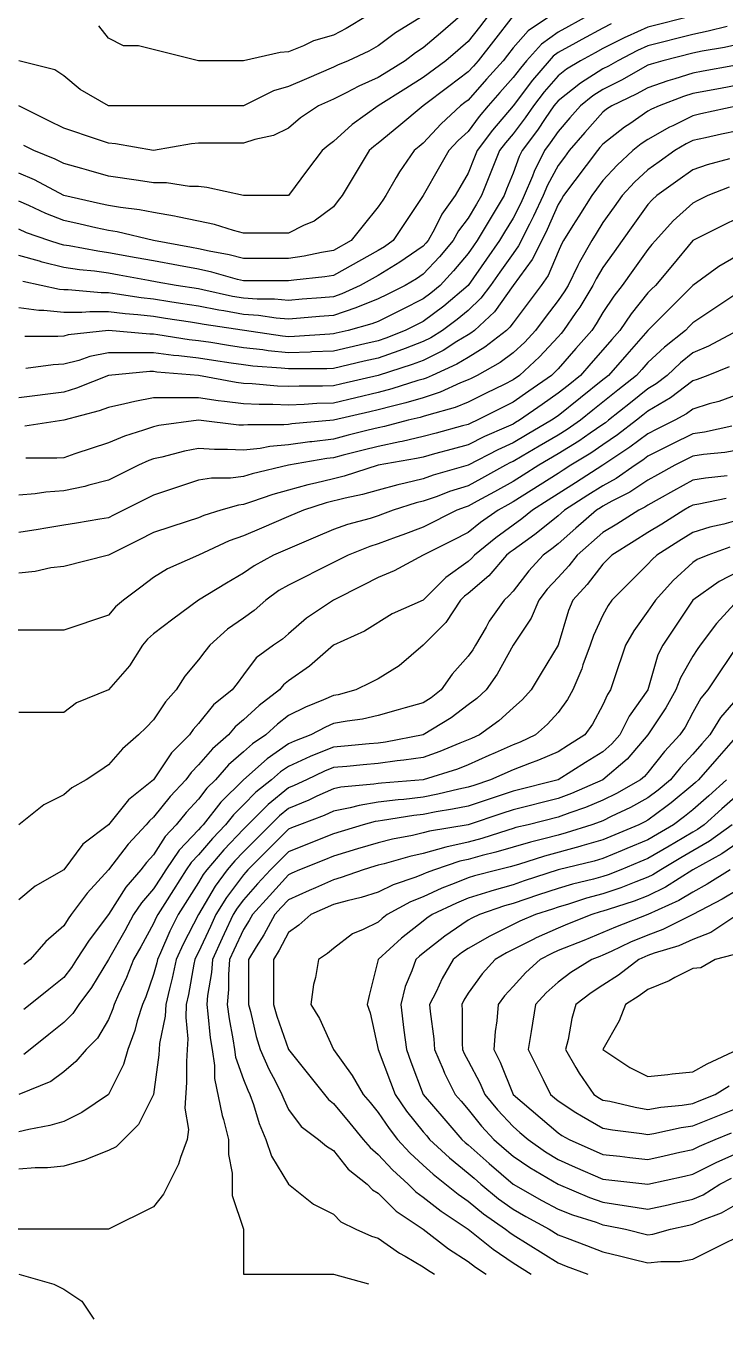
# Model space of a CAD drawing. Header units: inches. Extents: x 794995 to 811195, y 2485918 to 2508058.
# Drawn here: x 809820 to 810287, y 2500408 to 2501272 of the extents above; entities that cross this region are included whole.
import ezdxf

# ---------------------------------------------------------------- set-up
doc = ezdxf.new("R2010")
doc.units = ezdxf.units.IN
doc.header["$MEASUREMENT"] = 0
doc.layers.add('contour', color=7, linetype='Continuous')

msp = doc.modelspace()

# ---------------------------------------------------------------- linework, layer by layer
at = {"layer": 'contour'}
for points in [[(810195.16, 2501278.36), (810182.22, 2501271.3), (810175.16, 2501267.45), (810164.11, 2501259.41), (810154.16, 2501248.36), (810150.02, 2501243.5), (810145.16, 2501237.11), (810136.34, 2501227.18), (810128.49, 2501218.36), (810122.43, 2501211.09), (810115.16, 2501201.22), (810108.49, 2501195.03), (810102.3, 2501188.36), (810096.07, 2501177.45), (810085.16, 2501158.36), (810073.16, 2501140.36), (810065.16, 2501128.36), (810059.3, 2501124.22), (810055.16, 2501121.69), (810025.16, 2501105.03), (810019.44, 2501104.08), (809998.69, 2501101.89), (809995.16, 2501101.36), (809965.16, 2501101.36), (809961.16, 2501102.36), (809944.05, 2501107.25), (809935.16, 2501109.27), (809921.83, 2501111.69), (809905.16, 2501114.72), (809893.62, 2501116.82), (809875.16, 2501120.18), (809867.96, 2501121.16), (809848.69, 2501124.83), (809845.16, 2501125.36), (809842.76, 2501125.96), (809835.16, 2501128.36), (809820.38, 2501133.58), (809815.16, 2501135.86)], [(810170.16, 2501278.36), (810155.16, 2501268.36), (810145.16, 2501256.93), (810141.41, 2501252.11), (810138.49, 2501248.36), (810127.51, 2501236.01), (810115.16, 2501222.11), (810113.02, 2501220.5), (810110.16, 2501218.36), (810097.16, 2501206.36), (810085.16, 2501193.36), (810082.43, 2501191.09), (810079.16, 2501188.36), (810069.28, 2501174.24), (810067.16, 2501170.36), (810060.16, 2501158.36), (810058.16, 2501155.36), (810055.16, 2501150.86), (810045.16, 2501138.36), (810037.16, 2501128.36), (810025.16, 2501121.69), (810017.16, 2501120.36), (810005.59, 2501117.93), (809995.16, 2501116.36), (809965.16, 2501116.36), (809955.56, 2501118.76), (809942.22, 2501121.3), (809935.16, 2501122.91), (809930.54, 2501123.75), (809905.16, 2501128.36), (809880.87, 2501134.08), (809875.16, 2501135.03), (809866.59, 2501136.93), (809856.07, 2501139.27), (809845.16, 2501141.69), (809833.16, 2501146.36), (809821.83, 2501151.69), (809815.16, 2501154.61)], [(810110.16, 2501278.36), (810096.7, 2501266.82), (810085.16, 2501256.93), (810079.94, 2501253.58), (810073.16, 2501248.36), (810062.08, 2501241.44), (810055.16, 2501237.11), (810042.12, 2501231.4), (810033.73, 2501226.93), (810025.16, 2501222.65), (810015.16, 2501218.36), (810003.16, 2501210.36), (809995.16, 2501203.36), (809985.16, 2501198.36), (809972.66, 2501195.86), (809965.16, 2501193.36), (809935.16, 2501193.36), (809930.54, 2501192.98), (809905.16, 2501188.36), (809879.77, 2501192.98), (809875.16, 2501193.36), (809867.66, 2501195.86), (809845.16, 2501203.36), (809835.16, 2501208.36), (809815.16, 2501218.36)], [(810145.16, 2501278.36), (810132.03, 2501261.49), (810121.83, 2501248.36), (810118.69, 2501244.83), (810115.16, 2501240.86), (810102.3, 2501231.22), (810085.16, 2501218.36), (810068.79, 2501204.72), (810055.16, 2501193.36), (810052.3, 2501191.22), (810049.16, 2501188.36), (810031.16, 2501158.36), (810028.49, 2501155.03), (810025.16, 2501150.86), (810012.3, 2501141.22), (810005.16, 2501138.36), (809995.16, 2501133.36), (809965.16, 2501133.36), (809958.49, 2501135.03), (809945.75, 2501138.95), (809935.16, 2501141.22), (809921.04, 2501144.24), (809919.01, 2501144.52), (809905.16, 2501147.11), (809895.69, 2501148.89), (809883.16, 2501150.36), (809875.16, 2501151.69), (809869.7, 2501152.91), (809845.16, 2501158.36), (809825.59, 2501168.8), (809815.16, 2501173.36)], [(810085.16, 2501278.36), (810066.59, 2501266.93), (810055.16, 2501258.36), (810048.84, 2501254.68), (810035.16, 2501248.36), (810028.02, 2501245.5), (810025.16, 2501244.08), (810007.16, 2501236.36), (809995.16, 2501231.22), (809985.16, 2501228.36), (809965.16, 2501218.36), (809875.16, 2501218.36), (809856.07, 2501229.27), (809845.16, 2501238.36), (809839.16, 2501242.36), (809815.16, 2501248.36)], [(810265.16, 2501278.36), (810235.16, 2501270.86), (810221.31, 2501264.52), (810219.7, 2501263.82), (810205.16, 2501256.54), (810199.87, 2501253.66), (810190.16, 2501248.36), (810180.78, 2501242.74), (810175.16, 2501238.36), (810165.93, 2501227.59), (810158.79, 2501218.36), (810153.27, 2501210.25), (810145.16, 2501199.61), (810140.02, 2501193.5), (810136.16, 2501188.36), (810124.16, 2501158.36), (810120.78, 2501152.74), (810115.16, 2501143.36), (810108.73, 2501134.79), (810105.16, 2501128.36), (810096.07, 2501117.45), (810085.16, 2501105.86), (810080.71, 2501102.81), (810073.16, 2501098.36), (810061.16, 2501092.36), (810055.16, 2501089.36), (810040.16, 2501083.36), (810025.16, 2501078.36), (810015.93, 2501077.59), (810003.34, 2501076.54), (809995.16, 2501075.86), (809986.98, 2501076.54), (809975.16, 2501078.36), (809965.16, 2501079.08), (809952.12, 2501081.4), (809948.71, 2501081.91), (809935.16, 2501084.52), (809923.16, 2501086.36), (809916.07, 2501087.45), (809905.16, 2501089.13), (809896.88, 2501090.09), (809880.87, 2501092.65), (809875.16, 2501093.36), (809870.16, 2501093.36), (809848.16, 2501095.36), (809845.16, 2501095.36), (809842.43, 2501095.63), (809830.16, 2501098.36), (809817.77, 2501100.97)], [(810128.49, 2501278.36), (810122.66, 2501270.86), (810115.16, 2501261.22), (810108.24, 2501255.28), (810100.16, 2501248.36), (810085.16, 2501237.11), (810073.62, 2501229.9), (810055.16, 2501218.36), (810037.79, 2501205.73), (810025.16, 2501194.36), (810021.63, 2501191.89), (810017.66, 2501188.36), (810008.02, 2501175.5), (809995.16, 2501158.36), (809965.16, 2501158.36), (809940.61, 2501163.82), (809935.16, 2501164.36), (809929.16, 2501164.36), (809913.73, 2501166.93), (809905.16, 2501166.93), (809895.16, 2501168.36), (809875.16, 2501171.22), (809861.83, 2501175.03), (809857.16, 2501176.36), (809845.16, 2501179.79), (809839.44, 2501182.65), (809825.16, 2501188.36), (809818.49, 2501191.69)], [(810047.66, 2501278.36), (810033.73, 2501269.79), (810025.16, 2501265.5), (810011.83, 2501261.69), (810005.16, 2501258.36), (809995.16, 2501254.36), (809989.7, 2501253.82), (809965.16, 2501248.36), (809935.16, 2501248.36), (809895.16, 2501258.36), (809885.16, 2501258.36), (809875.16, 2501263.36), (809868.49, 2501271.69)], [(810210.61, 2501272.91), (810205.16, 2501270.18), (810191.04, 2501262.48), (810187.16, 2501260.36), (810175.16, 2501253.82), (810172, 2501251.52), (810169.16, 2501248.36), (810158.13, 2501235.39), (810145.16, 2501218.36), (810131.44, 2501202.08), (810121.16, 2501188.36), (810119.45, 2501184.08), (810115.16, 2501173.36), (810109.7, 2501163.82), (810106.59, 2501158.36), (810097.66, 2501145.86), (810092.66, 2501135.86), (810088.49, 2501128.36), (810086.98, 2501126.54), (810085.16, 2501124.61), (810073.16, 2501116.36), (810069.64, 2501113.88), (810055.16, 2501105.03), (810043.16, 2501098.36), (810030.78, 2501092.74), (810025.16, 2501090.86), (810016.98, 2501090.18), (810004.39, 2501089.13), (809995.16, 2501088.36), (809985.93, 2501089.13), (809974.39, 2501089.13), (809965.16, 2501089.79), (809957.89, 2501091.09), (809938.02, 2501095.5), (809935.16, 2501096.05), (809920.16, 2501098.36), (809907.47, 2501100.67), (809901.83, 2501101.69), (809882.08, 2501105.28), (809875.16, 2501106.54), (809865.69, 2501107.84), (809855.59, 2501108.8), (809845.16, 2501110.36), (809830.76, 2501113.96), (809829.01, 2501114.52), (809815.16, 2501118.36)], [(810288.1, 2501271.3), (810275.5, 2501268.02), (810265.16, 2501265.86), (810235.16, 2501258.36), (810228.3, 2501255.22), (810215.16, 2501248.36), (810208.8, 2501244.72), (810205.16, 2501242.91), (810190.16, 2501233.36), (810175.16, 2501221.69), (810173.62, 2501219.9), (810172.43, 2501218.36), (810166.59, 2501209.79), (810161.44, 2501202.08), (810151.16, 2501188.36), (810149.16, 2501184.36), (810145.16, 2501173.36), (810140.87, 2501162.65), (810139.16, 2501158.36), (810121.16, 2501128.36), (810118.69, 2501124.83), (810115.16, 2501119.79), (810105.48, 2501108.04), (810096.41, 2501098.36), (810090.3, 2501093.22), (810085.16, 2501089.36), (810071.16, 2501082.36), (810067.16, 2501080.36), (810055.16, 2501074.36), (810050.87, 2501072.65), (810035.16, 2501068.36), (810027.03, 2501066.49), (810025.16, 2501066.05), (810022.76, 2501065.96), (809999.3, 2501064.22), (809995.16, 2501064.08), (809991.29, 2501064.49), (809939.03, 2501072.23), (809935.16, 2501072.98), (809929.7, 2501073.82), (809913.16, 2501076.36), (809905.16, 2501077.59), (809894.72, 2501078.8), (809886.27, 2501079.47), (809875.16, 2501080.86), (809862.66, 2501080.86), (809857.16, 2501080.36), (809845.16, 2501080.36), (809831.83, 2501081.69), (809828.49, 2501081.69), (809815.16, 2501083.36)], [(810295.16, 2501259.27), (810286.27, 2501257.25), (810271.47, 2501254.68), (810265.16, 2501253.36), (810245.16, 2501248.36), (810237.38, 2501246.14), (810235.16, 2501245.36), (810228.49, 2501241.69), (810217.89, 2501235.63), (810205.16, 2501229.27), (810198.49, 2501225.03), (810190.16, 2501218.36), (810183.16, 2501210.36), (810175.16, 2501201.22), (810170.02, 2501193.5), (810166.16, 2501188.36), (810159.16, 2501174.36), (810158.02, 2501171.22), (810152.66, 2501158.36), (810150.3, 2501153.22), (810145.16, 2501143.36), (810139.53, 2501133.99), (810136.16, 2501128.36), (810127.51, 2501116.01), (810115.16, 2501098.36), (810098.87, 2501084.65), (810085.16, 2501074.36), (810081.16, 2501072.36), (810073.16, 2501068.36), (810060.3, 2501063.22), (810055.16, 2501061.44), (810046.16, 2501059.36), (810025.16, 2501054.52), (810010.76, 2501053.96), (810009.64, 2501053.88), (809995.16, 2501053.36), (809981.61, 2501054.81), (809978.2, 2501055.32), (809965.16, 2501056.82), (809955.16, 2501058.36), (809943.34, 2501060.18), (809935.16, 2501061.44), (809928.95, 2501062.15), (809908.02, 2501065.5), (809905.16, 2501065.86), (809902.66, 2501065.86), (809875.16, 2501068.36), (809848.16, 2501065.36), (809845.16, 2501064.61), (809841.16, 2501064.36), (809819.16, 2501064.36)], [(810291.83, 2501245.03), (810272.08, 2501241.44), (810265.16, 2501240.18), (810253.16, 2501236.36), (810248.49, 2501235.03), (810235.16, 2501230.36), (810227.42, 2501226.1), (810211.16, 2501218.36), (810207.56, 2501215.96), (810205.16, 2501214.08), (810193.16, 2501200.36), (810182.66, 2501188.36), (810179.45, 2501184.08), (810175.16, 2501178.36), (810168.1, 2501165.42), (810165.16, 2501158.36), (810158.87, 2501144.65), (810156.07, 2501139.27), (810148.8, 2501124.72), (810145.16, 2501119.79), (810136.34, 2501107.18), (810130.16, 2501098.36), (810123.73, 2501089.79), (810115.16, 2501081.69), (810107.89, 2501075.63), (810098.02, 2501068.36), (810090.16, 2501063.36), (810085.16, 2501060.86), (810073.16, 2501056.36), (810068.87, 2501054.65), (810055.16, 2501049.9), (810045.78, 2501047.74), (810025.16, 2501042.98), (810020.71, 2501042.81), (809999.6, 2501042.81), (809995.16, 2501042.65), (809990.36, 2501043.16), (809971.37, 2501044.57), (809965.16, 2501045.28), (809956.98, 2501046.54), (809945.16, 2501048.36), (809935.16, 2501049.9), (809922.12, 2501051.4), (809918.49, 2501051.69), (809905.16, 2501053.36), (809875.16, 2501053.36), (809862.66, 2501050.86), (809855.16, 2501048.36), (809845.16, 2501045.86), (809838.1, 2501045.42), (809819.77, 2501042.98)], [(810295.16, 2501232), (810283.62, 2501229.9), (810265.16, 2501226.54), (810258.95, 2501224.57), (810242.66, 2501218.36), (810237.56, 2501215.96), (810235.16, 2501214.61), (810223.16, 2501206.36), (810219.56, 2501203.96), (810205.16, 2501192.65), (810203.16, 2501190.36), (810201.41, 2501188.36), (810178.91, 2501158.36), (810177.47, 2501156.05), (810175.16, 2501152.36), (810167.89, 2501135.63), (810164.25, 2501128.36), (810157.89, 2501115.63), (810145.16, 2501098.36), (810132.74, 2501080.77), (810119.45, 2501068.36), (810117.03, 2501066.49), (810115.16, 2501065.36), (810107.66, 2501060.86), (810098.49, 2501055.03), (810085.16, 2501048.36), (810077.89, 2501045.63), (810055.16, 2501038.36), (810030.78, 2501032.74), (810025.16, 2501031.44), (810017.96, 2501031.16), (810002.36, 2501031.16), (809995.16, 2501030.86), (809987.96, 2501031.16), (809970.87, 2501032.65), (809965.16, 2501032.91), (809960.36, 2501033.56), (809935.16, 2501038.36), (809907.38, 2501040.58), (809905.16, 2501040.86), (809902.66, 2501040.86), (809875.16, 2501038.36), (809853.73, 2501029.79), (809845.16, 2501027.11), (809815.16, 2501023.36)], [(810295.16, 2501218.36), (810270.61, 2501212.91), (810265.16, 2501211.69), (810251.83, 2501205.03), (810249.56, 2501203.96), (810235.16, 2501195.86), (810230.71, 2501192.81), (810225.16, 2501188.36), (810214.76, 2501178.76), (810205.16, 2501168.36), (810200.87, 2501162.65), (810197.66, 2501158.36), (810189.01, 2501144.52), (810185.16, 2501138.36), (810178.91, 2501128.36), (810177.56, 2501125.96), (810175.16, 2501120.86), (810168.49, 2501105.03), (810163.91, 2501098.36), (810155.87, 2501087.65), (810145.16, 2501073.36), (810143.09, 2501070.43), (810140.87, 2501068.36), (810126.41, 2501057.11), (810115.16, 2501050.36), (810107.66, 2501045.86), (810091.16, 2501038.36), (810087.03, 2501036.49), (810085.16, 2501035.86), (810081.63, 2501034.83), (810064.25, 2501029.27), (810055.16, 2501026.82), (810025.16, 2501019.9), (810014.05, 2501019.47), (810005.59, 2501018.8), (809995.16, 2501018.36), (809984.72, 2501018.8), (809975.59, 2501018.8), (809965.16, 2501019.27), (809952.53, 2501020.99), (809948.2, 2501021.4), (809935.16, 2501023.36), (809905.16, 2501023.36), (809892.53, 2501020.99), (809886.07, 2501019.27), (809875.16, 2501016.93), (809868.84, 2501014.68), (809845.16, 2501008.36), (809819.16, 2501004.36)], [(810295.16, 2501201.69), (810284.25, 2501199.27), (810273.73, 2501196.93), (810265.16, 2501195.03), (810260.71, 2501192.81), (810253.16, 2501188.36), (810242.66, 2501180.86), (810235.16, 2501175.5), (810226.27, 2501167.25), (810218.02, 2501158.36), (810212.66, 2501150.86), (810205.16, 2501140.36), (810200.54, 2501132.98), (810197.66, 2501128.36), (810189.56, 2501113.96), (810188.49, 2501111.69), (810181.83, 2501098.36), (810179.3, 2501094.22), (810175.16, 2501088.36), (810166.59, 2501076.93), (810160.16, 2501068.36), (810152.9, 2501060.62), (810145.16, 2501053.36), (810136.59, 2501046.93), (810121.16, 2501038.36), (810117.16, 2501036.36), (810115.16, 2501035.36), (810110.16, 2501033.36), (810096.41, 2501027.11), (810085.16, 2501023.36), (810073.55, 2501019.97), (810064.63, 2501017.84), (810055.16, 2501015.28), (810049.53, 2501013.99), (810025.16, 2501008.36), (809997.56, 2501005.96), (809995.16, 2501005.63), (809992.16, 2501005.36), (809968.16, 2501005.36), (809965.16, 2501005.03), (809962, 2501005.2), (809935.16, 2501008.36), (809908.69, 2501004.83), (809905.16, 2501004.08), (809898.49, 2501001.69), (809885.75, 2500997.77), (809875.16, 2500993.36), (809852.66, 2500985.86), (809845.16, 2500983.36), (809840.54, 2500982.98), (809819.77, 2500982.98)], [(810289.7, 2501182.91), (810274.63, 2501178.89), (810265.16, 2501175.5), (810255.16, 2501168.36), (810241.16, 2501158.36), (810238.02, 2501155.5), (810235.16, 2501152.36), (810225.16, 2501138.36), (810218.02, 2501128.36), (810212.66, 2501120.86), (810205.16, 2501110.36), (810200.71, 2501102.81), (810198.49, 2501098.36), (810189.64, 2501083.88), (810187.16, 2501080.36), (810178.91, 2501068.36), (810177.16, 2501066.36), (810175.16, 2501064.08), (810162.74, 2501050.77), (810149.45, 2501038.36), (810145.16, 2501035.36), (810139.16, 2501032.36), (810127.16, 2501026.36), (810115.16, 2501020.36), (810106.59, 2501016.93), (810088.91, 2501012.11), (810085.16, 2501010.86), (810083.22, 2501010.3), (810075.16, 2501008.36), (810059.3, 2501004.22), (810055.16, 2501003.36), (810048.49, 2501001.69), (810035.16, 2500998.36), (810025.16, 2500995.86), (810010.87, 2500994.08), (810009.56, 2500993.96), (809995.16, 2500992), (809982.66, 2500990.86), (809976.41, 2500989.61), (809965.16, 2500988.36), (809954.57, 2500988.95), (809945.75, 2500988.95), (809935.16, 2500989.61), (809925.69, 2500987.84), (809910.61, 2500983.82), (809905.16, 2500982.65), (809902, 2500981.52), (809895.16, 2500978.36), (809881.83, 2500971.69), (809875.16, 2500968.36), (809861.83, 2500965.03), (809859.28, 2500964.24), (809845.16, 2500961.22), (809833.16, 2500960.36), (809826.07, 2500959.27), (809815.16, 2500958.36)], [(810289.44, 2501164.08), (810275.16, 2501158.36), (810268.49, 2501155.03), (810265.16, 2501153.36), (810252.12, 2501141.4), (810240.16, 2501128.36), (810237.89, 2501125.63), (810235.16, 2501122.36), (810225.16, 2501108.36), (810218.02, 2501098.36), (810212.36, 2501091.16), (810205.16, 2501080.36), (810200.71, 2501072.81), (810197.66, 2501068.36), (810187.16, 2501056.36), (810175.16, 2501042.65), (810173.09, 2501040.43), (810170.87, 2501038.36), (810155.75, 2501027.77), (810145.16, 2501020.36), (810121.16, 2501008.36), (810116.98, 2501006.54), (810115.16, 2501005.63), (810111.41, 2501004.61), (810093.73, 2500999.79), (810085.16, 2500997.45), (810071.04, 2500994.24), (810069.64, 2500993.88), (810055.16, 2500990.86), (810045.16, 2500988.36), (810031.83, 2500985.03), (810025.16, 2500983.36), (810020.71, 2500982.81), (809995.16, 2500978.36), (809970.87, 2500972.65), (809965.16, 2500970.86), (809956.59, 2500969.79), (809943.73, 2500969.79), (809935.16, 2500968.36), (809905.16, 2500958.36), (809898.49, 2500955.03), (809885.16, 2500948.36), (809878.49, 2500945.03), (809875.16, 2500943.36), (809869.16, 2500942.36), (809853.73, 2500939.79), (809845.16, 2500938.36), (809833.16, 2500936.36), (809828.02, 2500935.5), (809815.16, 2500933.36)], [(810295.16, 2501143.36), (810285.16, 2501138.36), (810265.16, 2501128.36), (810251.52, 2501112), (810240.16, 2501098.36), (810237.66, 2501095.86), (810235.16, 2501093.36), (810224.05, 2501079.47), (810216.41, 2501068.36), (810211.16, 2501062.36), (810205.16, 2501055.5), (810197.16, 2501046.36), (810190.16, 2501038.36), (810181.83, 2501031.69), (810175.16, 2501026.36), (810164.57, 2501018.95), (810149.45, 2501008.36), (810146.74, 2501006.78), (810145.16, 2501005.86), (810140.54, 2501003.75), (810126.07, 2500997.45), (810115.16, 2500992), (810104.45, 2500989.08), (810092.66, 2500985.86), (810085.16, 2500983.82), (810080.71, 2500982.81), (810055.16, 2500978.36), (810032.36, 2500971.16), (810025.16, 2500969.36), (810013.16, 2500966.36), (810008.2, 2500965.32), (809995.16, 2500961.69), (809984.72, 2500958.8), (809970.61, 2500953.82), (809965.16, 2500952.11), (809961.83, 2500951.69), (809950.16, 2500948.36), (809938.69, 2500944.83), (809935.16, 2500943.36), (809927.66, 2500940.86), (809905.16, 2500933.36), (809895.16, 2500928.36), (809875.16, 2500918.36), (809845.16, 2500910.86), (809836.59, 2500909.79), (809826.07, 2500907.45), (809815.16, 2500906.36)], [(810295.16, 2501118.36), (810282.53, 2501110.99), (810265.16, 2501098.36), (810235.16, 2501068.36), (810221.16, 2501052.36), (810208.91, 2501038.36), (810206.83, 2501036.69), (810205.16, 2501035.36), (810175.16, 2501011.36), (810170.87, 2501008.36), (810154.63, 2500998.89), (810145.16, 2500993.36), (810134.87, 2500988.65), (810115.16, 2500978.36), (810091.83, 2500971.69), (810085.16, 2500969.36), (810073.16, 2500966.36), (810068.2, 2500965.32), (810055.16, 2500961.69), (810044.72, 2500958.8), (810033.16, 2500956.36), (810020.36, 2500953.16), (810005.16, 2500948.36), (809995.16, 2500944.08), (809977.16, 2500936.36), (809965.16, 2500931.22), (809955.69, 2500927.84), (809935.16, 2500918.36), (809914.39, 2500909.13), (809905.16, 2500903.36), (809896.59, 2500896.93), (809885.16, 2500888.36), (809879.77, 2500883.75), (809875.16, 2500878.36), (809845.16, 2500868.36), (809805.16, 2500868.36)], [(810295.16, 2501093.36), (810265.16, 2501073.36), (810262.66, 2501070.86), (810260.16, 2501068.36), (810246.27, 2501057.25), (810235.16, 2501046.93), (810231.16, 2501042.36), (810227.66, 2501038.36), (810215.16, 2501028.36), (810205.16, 2501020.36), (810198.49, 2501015.03), (810190.16, 2501008.36), (810181.31, 2501002.21), (810175.16, 2500998.36), (810162.53, 2500990.99), (810151.16, 2500984.36), (810145.16, 2500980.86), (810143.45, 2500980.08), (810140.16, 2500978.36), (810123.98, 2500969.54), (810115.16, 2500964.72), (810102.74, 2500960.77), (810094.39, 2500957.59), (810085.16, 2500954.36), (810080.36, 2500953.16), (810065.16, 2500948.36), (810057.89, 2500945.63), (810055.16, 2500944.61), (810049.7, 2500942.91), (810034.63, 2500938.89), (810025.16, 2500935.5), (810013.16, 2500930.36), (809985.16, 2500918.36), (809972.22, 2500911.3), (809965.16, 2500906.36), (809953.91, 2500899.61), (809935.16, 2500888.36), (809918.02, 2500875.5), (809905.16, 2500865.86), (809901.16, 2500862.36), (809897.66, 2500858.36), (809889.01, 2500844.52), (809875.16, 2500828.36), (809853.73, 2500819.79), (809845.16, 2500813.36), (809815.16, 2500813.36)], [(810295.16, 2501068.36), (810275.59, 2501057.93), (810265.16, 2501053.36), (810256.88, 2501046.64), (810248.02, 2501038.36), (810240.78, 2501032.74), (810235.16, 2501029.36), (810223.49, 2501020.03), (810208.91, 2501008.36), (810206.78, 2501006.74), (810205.16, 2501005.63), (810196.59, 2500999.79), (810189.01, 2500994.52), (810175.16, 2500985.86), (810162.3, 2500978.36), (810151.83, 2500971.69), (810145.16, 2500967.45), (810132.81, 2500960.71), (810121.16, 2500954.36), (810115.16, 2500951.09), (810113.09, 2500950.43), (810107.66, 2500948.36), (810085.16, 2500937.11), (810071.52, 2500932), (810067.16, 2500930.36), (810055.16, 2500925.86), (810049.44, 2500924.08), (810035.16, 2500918.36), (810028.49, 2500915.03), (810025.16, 2500913.36), (809995.16, 2500898.36), (809988.84, 2500894.68), (809980.16, 2500888.36), (809972.22, 2500881.3), (809965.16, 2500876.36), (809954.57, 2500868.95), (809942.66, 2500858.36), (809939.45, 2500854.08), (809935.16, 2500848.36), (809925.93, 2500837.59), (809920.16, 2500828.36), (809913.16, 2500820.36), (809905.16, 2500808.36), (809900.16, 2500803.36), (809895.16, 2500798.36), (809884.39, 2500789.13), (809875.16, 2500778.36), (809869.16, 2500774.36), (809860.16, 2500768.36), (809850.61, 2500762.91), (809845.16, 2500758.36), (809831.83, 2500751.69), (809815.16, 2500738.36)], [(810289.44, 2501044.08), (810275.16, 2501038.36), (810268.02, 2501035.5), (810265.16, 2501034.61), (810250.16, 2501023.36), (810235.16, 2501014.36), (810231.83, 2501011.69), (810227.66, 2501008.36), (810214.89, 2500998.63), (810205.16, 2500992), (810197.05, 2500986.47), (810183.73, 2500978.36), (810178.49, 2500975.03), (810175.16, 2500972.91), (810145.16, 2500953.82), (810141.63, 2500951.89), (810135.16, 2500948.36), (810123.44, 2500940.09), (810115.16, 2500933.36), (810105.16, 2500928.36), (810085.16, 2500918.36), (810065.75, 2500907.77), (810055.16, 2500903.36), (810045.16, 2500898.36), (810025.16, 2500888.36), (810007.16, 2500876.36), (809995.16, 2500865.86), (809991.16, 2500862.36), (809985.16, 2500858.36), (809973.73, 2500849.79), (809965.16, 2500838.36), (809960.87, 2500832.65), (809957.66, 2500828.36), (809945.16, 2500818.36), (809935.16, 2500805.86), (809931.63, 2500801.89), (809929.16, 2500798.36), (809917.16, 2500786.36), (809905.16, 2500768.36), (809888.49, 2500755.03), (809875.16, 2500738.36), (809858.02, 2500725.5), (809845.16, 2500708.36), (809826.07, 2500697.45), (809815.16, 2500688.36)], [(810295.16, 2501025.5), (810282.53, 2501020.99), (810276.07, 2501019.27), (810265.16, 2501015.86), (810260.87, 2501012.65), (810253.16, 2501008.36), (810241.16, 2501002.36), (810235.16, 2500999.36), (810223.16, 2500990.36), (810205.16, 2500978.36), (810186.83, 2500966.69), (810175.16, 2500959.27), (810168.49, 2500955.03), (810158.02, 2500948.36), (810150.97, 2500942.56), (810145.16, 2500938.36), (810133.55, 2500929.97), (810119.45, 2500918.36), (810117.47, 2500916.05), (810115.16, 2500914.08), (810100.16, 2500903.36), (810085.16, 2500888.36), (810064.39, 2500879.13), (810045.93, 2500867.59), (810025.16, 2500858.36), (810009.28, 2500844.24), (809995.16, 2500834.36), (809991.83, 2500831.69), (809989.16, 2500828.36), (809975.59, 2500817.93), (809965.16, 2500808.36), (809959.7, 2500803.82), (809955.16, 2500798.36), (809944.39, 2500789.13), (809935.16, 2500778.36), (809930.16, 2500773.36), (809926.59, 2500768.36), (809916.27, 2500757.25), (809905.16, 2500743.36), (809902.43, 2500741.09), (809900.16, 2500738.36), (809888.2, 2500725.32), (809875.16, 2500708.36), (809860.87, 2500692.65), (809850.16, 2500678.36), (809848.02, 2500675.5), (809845.16, 2500670.86), (809833.16, 2500660.36), (809822.66, 2500648.36), (809818.49, 2500645.03)], [(810291.16, 2501004.36), (810272.98, 2501000.54), (810265.16, 2500999.36), (810251.16, 2500992.36), (810247.16, 2500990.36), (810235.16, 2500984.36), (810231.73, 2500981.79), (810226.59, 2500978.36), (810213.98, 2500969.54), (810205.16, 2500964.72), (810195.16, 2500958.36), (810179.45, 2500948.36), (810177.16, 2500946.36), (810175.16, 2500944.61), (810160.68, 2500932.84), (810157.16, 2500930.36), (810145.16, 2500921.69), (810143.22, 2500920.3), (810140.87, 2500918.36), (810129.01, 2500904.52), (810115.16, 2500892.65), (810112.66, 2500890.86), (810110.16, 2500888.36), (810100.16, 2500873.36), (810085.16, 2500858.36), (810069.01, 2500844.52), (810055.16, 2500835.86), (810050.16, 2500833.36), (810040.16, 2500828.36), (810028.32, 2500825.2), (810025.16, 2500824.61), (810018.49, 2500821.69), (810006.59, 2500816.93), (809995.16, 2500811.22), (809987.96, 2500805.56), (809980.16, 2500798.36), (809971.16, 2500792.36), (809965.16, 2500787.11), (809955.16, 2500778.36), (809946.41, 2500768.36), (809940.78, 2500762.74), (809935.16, 2500755.5), (809926.88, 2500746.64), (809920.16, 2500738.36), (809912.9, 2500730.62), (809905.16, 2500718.36), (809900.36, 2500713.16), (809896.59, 2500708.36), (809886.7, 2500696.82), (809875.16, 2500678.36), (809862.12, 2500661.4), (809853.73, 2500648.36), (809850.38, 2500643.14), (809845.16, 2500636.36), (809835.16, 2500628.36), (809822.66, 2500618.36), (809818.49, 2500615.03)], [(810295.16, 2500988.36), (810286.59, 2500986.93), (810272.22, 2500985.42), (810265.16, 2500984.36), (810261.16, 2500982.36), (810253.16, 2500978.36), (810241.59, 2500971.93), (810235.16, 2500968.36), (810223.16, 2500960.36), (810211.16, 2500954.36), (810205.16, 2500951.09), (810203.49, 2500950.03), (810200.87, 2500948.36), (810187.16, 2500936.36), (810175.16, 2500925.86), (810171.02, 2500922.5), (810165.16, 2500918.36), (810155.59, 2500907.93), (810145.16, 2500894.36), (810142.43, 2500891.09), (810139.16, 2500888.36), (810129.28, 2500874.24), (810127.16, 2500870.36), (810120.16, 2500858.36), (810118.32, 2500855.2), (810115.16, 2500850.86), (810104.57, 2500838.95), (810097.16, 2500828.36), (810090.38, 2500823.14), (810085.16, 2500819.79), (810073.16, 2500816.36), (810068.49, 2500815.03), (810055.16, 2500811.22), (810044.57, 2500808.95), (810034.39, 2500807.59), (810025.16, 2500805.86), (810019.94, 2500803.58), (810010.16, 2500798.36), (809999.3, 2500794.22), (809995.16, 2500792.36), (809981.04, 2500782.48), (809965.16, 2500768.36), (809950.16, 2500753.36), (809938.16, 2500738.36), (809936.7, 2500736.82), (809935.16, 2500735.03), (809922.19, 2500721.33), (809913.34, 2500708.36), (809910.16, 2500703.36), (809905.16, 2500695.5), (809897.16, 2500686.36), (809891.83, 2500678.36), (809885.87, 2500667.65), (809875.16, 2500648.36), (809863.73, 2500629.79), (809855.16, 2500618.36), (809851.16, 2500612.36), (809845.16, 2500606.36), (809835.16, 2500598.36), (809822.66, 2500588.36), (809818.49, 2500585.03)], [(810288.1, 2500971.3), (810273.73, 2500969.79), (810265.16, 2500968.36), (810252.3, 2500961.22), (810242.66, 2500955.86), (810235.16, 2500951.69), (810233.16, 2500950.36), (810229.16, 2500948.36), (810214.39, 2500939.13), (810205.16, 2500933.36), (810188.02, 2500918.36), (810182.36, 2500911.16), (810175.16, 2500903.36), (810167.96, 2500895.56), (810162.3, 2500888.36), (810157.16, 2500876.36), (810145.16, 2500858.36), (810134.57, 2500838.95), (810127.16, 2500828.36), (810120.87, 2500822.65), (810115.16, 2500818.36), (810103.73, 2500809.79), (810085.16, 2500798.36), (810059.96, 2500793.56), (810055.16, 2500792.91), (810049.16, 2500792.36), (810032.66, 2500790.86), (810025.16, 2500790.18), (810011.31, 2500784.52), (810009.64, 2500783.88), (809995.16, 2500777.36), (809989.87, 2500773.66), (809983.91, 2500768.36), (809973.49, 2500760.03), (809965.16, 2500751.69), (809958.49, 2500745.03), (809953.16, 2500738.36), (809944.39, 2500729.13), (809935.16, 2500718.36), (809930.29, 2500713.23), (809926.98, 2500708.36), (809918.49, 2500695.03), (809912.66, 2500685.86), (809907.89, 2500678.36), (809906.98, 2500676.54), (809905.16, 2500672.36), (809896.59, 2500656.93), (809891.83, 2500648.36), (809887.16, 2500636.36), (809881.83, 2500625.03), (809878.91, 2500618.36), (809878.02, 2500615.5), (809875.16, 2500608.36), (809867.66, 2500595.86), (809860.16, 2500588.36), (809853.16, 2500580.36), (809845.16, 2500573.36), (809836.59, 2500566.93), (809815.16, 2500558.36)], [(810287.33, 2500956.19), (810269.16, 2500952.36), (810265.16, 2500951.69), (810263.02, 2500950.5), (810259.16, 2500948.36), (810244.39, 2500939.13), (810235.16, 2500933.36), (810225.93, 2500927.59), (810211.16, 2500918.36), (810208.16, 2500915.36), (810205.16, 2500912.36), (810194.72, 2500898.8), (810185.16, 2500888.36), (810182.22, 2500881.3), (810175.16, 2500858.36), (810163.91, 2500839.61), (810157.16, 2500828.36), (810151.47, 2500822.05), (810145.16, 2500816.36), (810135.69, 2500807.84), (810122.66, 2500798.36), (810117.47, 2500796.05), (810115.16, 2500795.03), (810109.7, 2500792.91), (810096.27, 2500787.25), (810085.16, 2500783.36), (810072.12, 2500781.4), (810067.79, 2500780.99), (810055.16, 2500779.27), (810045.16, 2500778.36), (810034.16, 2500777.36), (810025.16, 2500776.54), (810019.35, 2500774.17), (810007.16, 2500768.36), (809999.03, 2500764.49), (809995.16, 2500762.91), (809981.66, 2500751.86), (809968.16, 2500738.36), (809965.16, 2500735.36), (809951.99, 2500721.53), (809940.61, 2500708.36), (809938.32, 2500705.2), (809935.16, 2500699.79), (809921.52, 2500678.36), (809916.07, 2500667.45), (809909.77, 2500652.98), (809907.66, 2500648.36), (809907.23, 2500646.29), (809905.16, 2500638.36), (809899.94, 2500623.58), (809897.66, 2500618.36), (809894.25, 2500607.45), (809892.53, 2500600.99), (809888.02, 2500588.36), (809885.16, 2500578.36), (809875.16, 2500558.36), (809857.16, 2500546.36), (809845.16, 2500540.36), (809835.93, 2500537.59), (809821.83, 2500535.03), (809815.16, 2500533.36)], [(810295.16, 2500941.69), (810285.93, 2500939.13), (810276.59, 2500936.93), (810265.16, 2500933.36), (810255.93, 2500927.59), (810241.16, 2500918.36), (810238.02, 2500915.5), (810235.16, 2500912.36), (810223.16, 2500900.36), (810211.16, 2500888.36), (810208.69, 2500884.83), (810205.16, 2500878.36), (810198.84, 2500864.68), (810196.59, 2500858.36), (810191.83, 2500845.03), (810191.04, 2500842.48), (810185.16, 2500828.36), (810181.47, 2500822.05), (810175.16, 2500813.36), (810168.1, 2500805.42), (810160.16, 2500798.36), (810149.96, 2500793.56), (810145.16, 2500791.69), (810133.16, 2500786.36), (810129.01, 2500784.52), (810115.16, 2500778.36), (810107.96, 2500775.56), (810085.16, 2500768.36), (810057.38, 2500766.14), (810055.16, 2500765.86), (810052.16, 2500765.36), (810030.16, 2500763.36), (810025.16, 2500762.36), (810014.25, 2500757.45), (810008.71, 2500754.81), (809995.16, 2500749.27), (809989.16, 2500744.36), (809983.16, 2500738.36), (809965.16, 2500720.36), (809959.31, 2500714.22), (809954.25, 2500708.36), (809946.21, 2500697.31), (809935.16, 2500678.36), (809924.87, 2500658.65), (809920.16, 2500648.36), (809917.57, 2500635.95), (809915.75, 2500628.95), (809913.34, 2500618.36), (809912.98, 2500610.54), (809909.16, 2500592.36), (809908.91, 2500588.36), (809908.69, 2500584.83), (809905.16, 2500558.36), (809895.16, 2500538.36), (809885.16, 2500528.36), (809880.16, 2500523.36), (809875.16, 2500520.86), (809863.16, 2500516.36), (809859.01, 2500514.51), (809845.16, 2500510.36), (809834.25, 2500509.27), (809826.07, 2500509.27), (809815.16, 2500508.36)], [(810289.94, 2500923.58), (810275.16, 2500918.36), (810268.16, 2500915.36), (810265.16, 2500913.36), (810252.12, 2500901.4), (810240.16, 2500888.36), (810238.16, 2500885.36), (810235.16, 2500880.86), (810225.69, 2500867.84), (810220.16, 2500858.36), (810212.66, 2500835.86), (810210.16, 2500828.36), (810208.16, 2500825.36), (810205.16, 2500818.36), (810198.1, 2500805.42), (810193.16, 2500798.36), (810182.08, 2500791.44), (810175.16, 2500787.11), (810162.12, 2500781.4), (810156.07, 2500779.27), (810145.16, 2500775.03), (810130.16, 2500768.36), (810118.91, 2500764.61), (810115.16, 2500763.36), (810108.84, 2500762.05), (810094.84, 2500758.68), (810085.16, 2500756.82), (810072.12, 2500755.32), (810068.49, 2500755.03), (810055.16, 2500753.36), (810042.3, 2500751.22), (810036.41, 2500749.61), (810025.16, 2500747.36), (810018.95, 2500744.57), (810002.66, 2500738.36), (809997.3, 2500736.22), (809995.16, 2500735.36), (809968.16, 2500708.36), (809966.74, 2500706.78), (809965.16, 2500705.03), (809953.73, 2500689.79), (809946.7, 2500678.36), (809943.05, 2500670.47), (809935.16, 2500653.36), (809933.45, 2500650.08), (809932.66, 2500648.36), (809932, 2500645.2), (809928.49, 2500625.03), (809926.98, 2500618.36), (809926.59, 2500609.79), (809928.1, 2500595.42), (809927.66, 2500588.36), (809927.16, 2500580.36), (809927.16, 2500566.36), (809925.93, 2500549.13), (809928.49, 2500535.03), (809927.66, 2500528.36), (809923.16, 2500516.36), (809921.83, 2500511.7), (809915.16, 2500498.36), (809911.83, 2500491.69), (809905.16, 2500483.36), (809875.16, 2500468.36), (809785.16, 2500468.36)], [(810295.16, 2500907.11), (810282.66, 2500900.86), (810265.16, 2500888.36), (810253.16, 2500870.36), (810245.16, 2500858.36), (810241.83, 2500851.69), (810235.16, 2500828.36), (810222.66, 2500810.86), (810216.41, 2500798.36), (810211.16, 2500792.36), (810205.16, 2500787.11), (810193.62, 2500779.9), (810175.16, 2500768.36), (810145.16, 2500760.86), (810133.91, 2500757.11), (810115.16, 2500750.86), (810104.81, 2500748.71), (810093.73, 2500746.93), (810085.16, 2500745.28), (810078.95, 2500744.57), (810058.02, 2500741.22), (810055.16, 2500740.86), (810053.02, 2500740.5), (810045.16, 2500738.36), (810025.16, 2500732.36), (810008.02, 2500725.5), (809995.16, 2500720.36), (809983.16, 2500708.36), (809974.63, 2500698.89), (809965.16, 2500688.36), (809960.87, 2500682.65), (809958.24, 2500678.36), (809952.3, 2500665.5), (809950.95, 2500662.57), (809944.39, 2500648.36), (809943.73, 2500639.79), (809941.16, 2500624.36), (809940.61, 2500618.36), (809941.47, 2500612.05), (809942.98, 2500596.19), (809944.16, 2500588.36), (809945.75, 2500577.77), (809945.75, 2500568.95), (809951.04, 2500544.24), (809951.83, 2500541.69), (809955.16, 2500528.36), (809955.16, 2500518.36), (809957.66, 2500505.86), (809957.66, 2500490.86), (809965.16, 2500468.36), (809965.16, 2500438.36), (810025.16, 2500438.36), (810048.73, 2500431.93)], [(810295.16, 2500888.36), (810280.87, 2500872.65), (810270.16, 2500858.36), (810268.16, 2500855.36), (810265.16, 2500850.86), (810256.98, 2500836.54), (810253.91, 2500828.36), (810247.16, 2500816.36), (810235.16, 2500798.36), (810221.31, 2500782.21), (810205.16, 2500768.36), (810184.25, 2500759.27), (810175.16, 2500755.86), (810145.16, 2500748.36), (810137.66, 2500745.86), (810115.16, 2500738.36), (810089.45, 2500734.08), (810085.16, 2500732.91), (810078.1, 2500731.3), (810064.76, 2500728.76), (810055.16, 2500726.36), (810041.31, 2500722.21), (810025.16, 2500717.36), (810018.73, 2500714.79), (810002.66, 2500708.36), (809997.47, 2500706.05), (809995.16, 2500705.03), (809982.53, 2500690.99), (809971.16, 2500678.36), (809969.03, 2500674.49), (809965.16, 2500668.36), (809958.84, 2500654.68), (809955.93, 2500648.36), (809955.16, 2500638.36), (809955.16, 2500628.36), (809954.25, 2500618.36), (809955.56, 2500608.76), (809958.1, 2500595.42), (809959.16, 2500588.36), (809959.94, 2500583.14), (809965.16, 2500568.36), (809968.02, 2500561.22), (809969.45, 2500558.36), (809971.83, 2500551.69), (809975.75, 2500538.95), (809980.16, 2500528.36), (809983.91, 2500517.11), (809995.16, 2500498.36), (810011.83, 2500485.03), (810025.16, 2500478.36), (810030.16, 2500473.36), (810040.16, 2500468.36), (810050.54, 2500463.75), (810055.16, 2500462.36), (810069.28, 2500452.48), (810073.16, 2500450.36), (810085.16, 2500443.36), (810088.02, 2500441.22), (810092.66, 2500438.36)], [(810295.16, 2500858.36), (810283.16, 2500840.36), (810275.16, 2500828.36), (810270.61, 2500822.91), (810265.16, 2500813.36), (810259.94, 2500803.58), (810256.59, 2500798.36), (810246.27, 2500787.25), (810235.16, 2500773.36), (810232.85, 2500770.67), (810230.16, 2500768.36), (810214.25, 2500759.27), (810205.16, 2500754.72), (810193.55, 2500749.97), (810183.16, 2500746.36), (810175.16, 2500743.36), (810155.16, 2500738.36), (810147.09, 2500736.43), (810145.16, 2500735.86), (810141.63, 2500734.83), (810124.25, 2500729.27), (810115.16, 2500726.82), (810100.16, 2500723.36), (810085.16, 2500719.27), (810076.27, 2500717.25), (810059.16, 2500712.36), (810055.16, 2500711.36), (810052.85, 2500710.67), (810045.16, 2500708.36), (810030.38, 2500703.14), (810025.16, 2500701.69), (810013.16, 2500696.36), (810009.01, 2500694.52), (809995.16, 2500688.36), (809990.42, 2500683.1), (809986.16, 2500678.36), (809978.71, 2500664.81), (809973.73, 2500656.93), (809968.49, 2500648.36), (809968.49, 2500618.36), (809969.77, 2500613.75), (809973.73, 2500596.93), (809976.41, 2500588.36), (809982.12, 2500575.32), (809986.59, 2500566.93), (809990.87, 2500558.36), (809992, 2500555.2), (809995.16, 2500548.36), (810003.73, 2500536.93), (810015.16, 2500528.36), (810020.54, 2500523.75), (810025.16, 2500520.86), (810035.16, 2500508.36), (810047.66, 2500498.36), (810051.41, 2500494.61), (810055.16, 2500492.36), (810067.16, 2500480.36), (810085.16, 2500468.36), (810102.12, 2500455.32), (810115.16, 2500446.93), (810119.96, 2500443.16), (810127.16, 2500438.36)], [(810295.16, 2500823.36), (810283.62, 2500809.9), (810276.41, 2500798.36), (810271.16, 2500792.36), (810265.16, 2500785.5), (810256.88, 2500776.64), (810250.16, 2500768.36), (810242.02, 2500761.5), (810235.16, 2500756.36), (810223.55, 2500749.97), (810210.61, 2500743.82), (810205.16, 2500741.09), (810203.22, 2500740.3), (810197.66, 2500738.36), (810180.61, 2500732.91), (810175.16, 2500731.44), (810165.69, 2500728.89), (810156.77, 2500726.75), (810133.55, 2500719.97), (810124.63, 2500717.84), (810115.16, 2500715.28), (810109.53, 2500713.99), (810092.66, 2500708.36), (810087.23, 2500706.29), (810085.16, 2500705.36), (810080.16, 2500703.36), (810065.16, 2500698.36), (810055.16, 2500693.36), (810043.73, 2500689.79), (810034.39, 2500687.59), (810025.16, 2500685.03), (810010.16, 2500678.36), (810002.22, 2500671.3), (809995.16, 2500666.36), (809988.95, 2500654.57), (809985.16, 2500648.36), (809985.16, 2500618.36), (809987.33, 2500610.54), (809995.16, 2500588.36), (810008.49, 2500571.69), (810019.16, 2500558.36), (810021.83, 2500555.03), (810025.16, 2500552.36), (810036.07, 2500539.27), (810045.16, 2500528.36), (810049.7, 2500522.91), (810055.16, 2500518.36), (810064.76, 2500507.96), (810075.16, 2500498.36), (810080.16, 2500493.36), (810085.16, 2500489.79), (810097.16, 2500480.36), (810115.16, 2500468.36), (810131.83, 2500455.03), (810145.16, 2500445.86), (810157.16, 2500438.36)], [(810295.16, 2500798.36), (810281.16, 2500782.36), (810268.91, 2500768.36), (810266.92, 2500766.6), (810265.16, 2500765.03), (810250.61, 2500752.91), (810247.16, 2500750.36), (810235.16, 2500741.36), (810233.22, 2500740.3), (810229.16, 2500738.36), (810205.16, 2500728.36), (810191.04, 2500724.24), (810189.7, 2500723.82), (810166.07, 2500717.45), (810148.69, 2500711.89), (810143.22, 2500710.3), (810135.16, 2500708.36), (810119.3, 2500704.22), (810115.16, 2500702.91), (810105.93, 2500699.13), (810097.57, 2500695.95), (810085.16, 2500690.36), (810076.59, 2500686.93), (810061.16, 2500678.36), (810057.77, 2500675.75), (810055.16, 2500673.36), (810045.16, 2500668.36), (810038.02, 2500665.5), (810025.16, 2500655.86), (810021.16, 2500652.36), (810015.16, 2500648.36), (810013.16, 2500636.36), (810011.83, 2500631.69), (810010.16, 2500618.36), (810015.93, 2500609.13), (810025.16, 2500588.36), (810037.79, 2500570.99), (810045.16, 2500558.36), (810049.7, 2500552.91), (810055.16, 2500546.36), (810062.36, 2500535.56), (810068.02, 2500528.36), (810076.27, 2500519.47), (810085.16, 2500511.22), (810091.83, 2500505.03), (810108.49, 2500491.69), (810115.16, 2500487.11), (810125.5, 2500478.71), (810140.16, 2500468.36), (810142.94, 2500466.14), (810145.16, 2500464.61), (810155.16, 2500458.36), (810175.16, 2500445.86), (810180.61, 2500443.82), (810195.16, 2500438.36)], [(810287.66, 2500768.36), (810275.75, 2500757.77), (810265.16, 2500748.36), (810259.7, 2500743.82), (810252.3, 2500738.36), (810241.47, 2500732.05), (810235.16, 2500728.36), (810221.04, 2500722.48), (810218.02, 2500721.22), (810205.16, 2500715.86), (810199.35, 2500714.17), (810175.16, 2500708.36), (810152.66, 2500700.86), (810145.16, 2500698.36), (810131.04, 2500694.24), (810129.64, 2500693.88), (810115.16, 2500689.27), (810107.42, 2500686.1), (810091.16, 2500678.36), (810087.56, 2500675.96), (810085.16, 2500674.08), (810070.76, 2500662.76), (810055.16, 2500648.36), (810049.16, 2500624.36), (810047.66, 2500618.36), (810049.7, 2500612.91), (810055.16, 2500588.36), (810063.34, 2500566.54), (810066.41, 2500558.36), (810074.05, 2500547.25), (810085.16, 2500533.36), (810087.47, 2500530.67), (810089.45, 2500528.36), (810102.74, 2500515.95), (810115.16, 2500505.86), (810119.16, 2500502.36), (810123.73, 2500498.36), (810135.48, 2500488.68), (810145.16, 2500481.7), (810153.73, 2500476.93), (810169.16, 2500468.36), (810175.16, 2500464.61), (810181.16, 2500462.36), (810194.25, 2500457.45), (810205.16, 2500453.36), (810217.16, 2500450.36), (810225.16, 2500448.36), (810235.16, 2500445.86), (810243.73, 2500446.93), (810256.59, 2500446.93), (810265.16, 2500448.36), (810278.49, 2500455.03), (810285.16, 2500458.36), (810295.16, 2500463.36)], [(810295.16, 2500758.36), (810284.57, 2500748.95), (810272.66, 2500738.36), (810268.32, 2500735.2), (810265.16, 2500733.36), (810253.16, 2500726.36), (810249.37, 2500724.15), (810235.16, 2500715.86), (810229.87, 2500713.66), (810217.16, 2500708.36), (810208.59, 2500704.93), (810205.16, 2500703.75), (810198.84, 2500702.05), (810184.84, 2500698.68), (810175.16, 2500695.86), (810162.03, 2500691.49), (810145.16, 2500685.86), (810139.35, 2500684.17), (810122.66, 2500678.36), (810117.56, 2500675.96), (810115.16, 2500674.61), (810103.16, 2500666.36), (810099.56, 2500663.96), (810085.16, 2500652.65), (810082.76, 2500650.76), (810080.16, 2500648.36), (810077.66, 2500640.86), (810073.16, 2500630.36), (810070.16, 2500618.36), (810072.3, 2500601.22), (810073.91, 2500588.36), (810076.98, 2500580.18), (810085.16, 2500558.36), (810099.01, 2500542.21), (810110.87, 2500528.36), (810113.09, 2500526.29), (810115.16, 2500524.61), (810129.16, 2500512.36), (810145.16, 2500498.36), (810164.45, 2500487.65), (810175.16, 2500481.7), (810184.76, 2500477.96), (810200.54, 2500472.98), (810205.16, 2500471.36), (810207.77, 2500470.97), (810220.16, 2500468.36), (810235.16, 2500464.61), (810238.49, 2500465.03), (810250.16, 2500468.36), (810262.43, 2500471.09), (810265.16, 2500471.69), (810271.16, 2500474.36), (810284.25, 2500479.27), (810295.16, 2500485.5)], [(810291.41, 2500738.36), (810276.21, 2500727.31), (810265.16, 2500720.86), (810257.26, 2500716.26), (810243.73, 2500708.36), (810238.49, 2500705.03), (810235.16, 2500703.36), (810227.16, 2500700.36), (810217.16, 2500696.36), (810205.16, 2500692.21), (810194.25, 2500689.27), (810182.22, 2500685.42), (810175.16, 2500683.36), (810171.41, 2500682.11), (810160.16, 2500678.36), (810149.6, 2500673.92), (810145.16, 2500671.69), (810131.83, 2500665.03), (810129.56, 2500663.96), (810115.16, 2500655.86), (810110.71, 2500652.81), (810105.16, 2500648.36), (810097.79, 2500635.73), (810093.73, 2500626.93), (810089.45, 2500618.36), (810089.77, 2500613.75), (810092.22, 2500595.42), (810092.66, 2500588.36), (810098.49, 2500575.03), (810099.44, 2500572.65), (810106.59, 2500558.36), (810110.54, 2500553.75), (810115.16, 2500548.36), (810124.05, 2500537.25), (810132.3, 2500528.36), (810139.16, 2500522.36), (810145.16, 2500517.11), (810156.27, 2500509.47), (810175.16, 2500498.36), (810196.27, 2500489.47), (810205.16, 2500486.36), (810219.28, 2500484.24), (810220.87, 2500484.08), (810235.16, 2500481.7), (810248.79, 2500484.72), (810252.3, 2500485.5), (810265.16, 2500488.36), (810272.08, 2500491.44), (810283.16, 2500498.36), (810291.02, 2500502.5)], [(810295.16, 2500726.36), (810284.57, 2500718.95), (810265.16, 2500708.36), (810246.83, 2500696.69), (810235.16, 2500690.86), (810226.07, 2500687.45), (810208.69, 2500681.89), (810205.16, 2500680.67), (810203.34, 2500680.18), (810197.66, 2500678.36), (810181.59, 2500671.93), (810175.16, 2500669.36), (810160.68, 2500662.84), (810158.49, 2500661.69), (810145.16, 2500655.03), (810140.71, 2500652.81), (810133.16, 2500648.36), (810124.63, 2500638.89), (810115.16, 2500625.86), (810112.3, 2500621.22), (810110.87, 2500618.36), (810111.16, 2500614.36), (810111.16, 2500592.36), (810111.41, 2500588.36), (810112.55, 2500585.75), (810115.16, 2500580.86), (810122.98, 2500566.19), (810126.41, 2500558.36), (810134.81, 2500548.02), (810145.16, 2500536.93), (810149.77, 2500532.98), (810155.16, 2500528.36), (810166.88, 2500520.09), (810175.16, 2500515.03), (810186.7, 2500509.9), (810205.16, 2500501.69), (810235.16, 2500498.36), (810259.7, 2500503.82), (810265.16, 2500505.03), (810278.49, 2500511.7), (810280.68, 2500512.84), (810295.16, 2500519.36)], [(810290.16, 2500708.36), (810274.84, 2500698.68), (810265.16, 2500693.36), (810255.78, 2500687.74), (810235.16, 2500678.36), (810213.44, 2500670.09), (810205.16, 2500666.36), (810192.3, 2500661.22), (810175.16, 2500654.36), (810171.02, 2500652.5), (810163.16, 2500648.36), (810153.73, 2500639.79), (810145.16, 2500630.36), (810139.44, 2500624.08), (810135.16, 2500618.36), (810134.25, 2500607.45), (810133.16, 2500600.36), (810132.3, 2500588.36), (810136.59, 2500579.79), (810145.16, 2500558.36), (810175.16, 2500532.65), (810177.77, 2500530.97), (810182.66, 2500528.36), (810205.16, 2500518.36), (810216.41, 2500517.11), (810223.16, 2500516.36), (810235.16, 2500515.03), (810246.07, 2500517.45), (810256.59, 2500519.79), (810265.16, 2500521.69), (810269.6, 2500523.92), (810280.16, 2500528.36), (810290.87, 2500532.65)], [(810295.16, 2500695.03), (810284.81, 2500688.71), (810265.16, 2500678.36), (810245.16, 2500668.36), (810235.16, 2500664.72), (810223.55, 2500659.97), (810210.61, 2500653.82), (810205.16, 2500651.36), (810203.02, 2500650.5), (810197.66, 2500648.36), (810183.73, 2500639.79), (810175.16, 2500633.36), (810167.33, 2500626.19), (810160.16, 2500618.36), (810157.16, 2500600.36), (810155.16, 2500588.36), (810161.83, 2500575.03), (810165.16, 2500568.36), (810170.16, 2500558.36), (810172.85, 2500556.05), (810175.16, 2500554.08), (810187.16, 2500546.36), (810190.76, 2500543.96), (810205.16, 2500535.86), (810211.47, 2500534.68), (810231.16, 2500532.36), (810235.16, 2500531.69), (810239.16, 2500532.36), (810257.33, 2500536.19), (810265.16, 2500537.36), (810295.16, 2500549.36)], [(810295.16, 2500678.36), (810277.16, 2500666.36), (810265.16, 2500661.69), (810255.93, 2500657.59), (810239.45, 2500652.65), (810235.16, 2500651.09), (810233.22, 2500650.3), (810229.16, 2500648.36), (810215.59, 2500637.93), (810205.16, 2500631.22), (810197.33, 2500626.19), (810187.16, 2500618.36), (810184.39, 2500609.13), (810181.83, 2500595.03), (810180.16, 2500588.36), (810187.16, 2500576.36), (810189.28, 2500572.48), (810199.16, 2500558.36), (810202.76, 2500555.96), (810205.16, 2500554.61), (810209.77, 2500553.75), (810226.59, 2500549.79), (810235.16, 2500548.36), (810243.73, 2500549.79), (810258.1, 2500551.3), (810265.16, 2500552.36), (810269.45, 2500554.08), (810280.16, 2500558.36), (810289.44, 2500564.08)], [(810292, 2500651.52), (810280.16, 2500648.36), (810270.61, 2500642.91), (810265.16, 2500642.36), (810253.16, 2500636.36), (810249.28, 2500634.24), (810235.16, 2500628.36), (810229.44, 2500624.08), (810220.16, 2500618.36), (810216.07, 2500607.45), (810205.16, 2500588.36), (810223.16, 2500576.36), (810235.16, 2500570.36), (810248.49, 2500571.69), (810251.31, 2500572.21), (810265.16, 2500573.36), (810274.63, 2500578.89), (810295.16, 2500588.36)], [(809815.16, 2500438.36), (809838.49, 2500431.69), (809845.16, 2500428.36), (809857.16, 2500420.36), (809865.16, 2500408.36)]]:
    msp.add_lwpolyline(points, dxfattribs=at)

doc.saveas('drawing.dxf')
